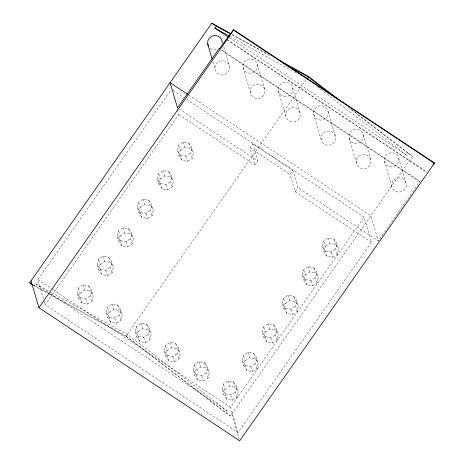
<?xml version="1.0" encoding="UTF-8"?>
<svg xmlns="http://www.w3.org/2000/svg" width="464" height="464" viewBox="0 0 464 464"><rect width="100%" height="100%" fill="white"/><g stroke="black" fill="none" stroke-linecap="round" stroke-linejoin="round"><path stroke-width="0.35" stroke-dasharray="2.32 1.74" d="M77.273 293.144L78.462 287.773L83.178 284.734L88.659 285.818L91.692 290.383L93.27 295.742L92.087 301.119L87.371 304.152L81.89 303.073L78.851 298.509L77.273 293.144L80.313 297.708L81.89 303.073M78.851 298.509L80.04 293.132L78.462 287.773M97.307 264.59L98.49 259.219L103.205 256.18L108.686 257.265L111.725 261.829L113.303 267.189L112.114 272.565L107.399 275.599L101.918 274.52L98.884 269.955L97.307 264.59L100.34 269.161L101.918 274.52M92.087 301.119L90.509 295.759L91.692 290.383M98.884 269.955L100.067 264.579L98.49 259.219M117.334 236.043L118.523 230.666L123.238 227.633L128.714 228.711L131.753 233.276L133.33 238.635L132.147 244.012L127.432 247.045L121.951 245.966L118.912 241.402L117.334 236.043L120.373 240.607L121.951 245.966M112.114 272.565L110.536 267.206L111.725 261.829M118.912 241.402L120.101 236.025L118.523 230.666M106.268 312.371L107.457 306.994L112.166 303.961L117.647 305.039L120.686 309.604L122.264 314.969L121.075 320.34L116.365 323.379L110.884 322.294L107.845 317.73L106.268 312.371L109.307 316.935L110.884 322.294M107.845 317.73L109.034 312.353L107.457 306.994M132.147 244.012L130.564 238.653L131.753 233.276M137.367 207.489L138.55 202.113L143.266 199.079L148.747 200.158L151.78 204.723L153.358 210.082L152.175 215.458L147.459 218.492L141.978 217.413L138.945 212.848L137.367 207.489L140.401 212.054L141.978 217.413M138.945 212.848L140.128 207.472L138.55 202.113M121.075 320.34L119.497 314.981L120.686 309.604M157.395 178.936L158.584 173.559L163.293 170.526L168.774 171.605L171.813 176.169L173.391 181.534L172.202 186.905L167.492 189.944L162.011 188.86L158.972 184.295L157.395 178.936L160.434 183.5L162.011 188.86M152.175 215.458L150.597 210.099L151.78 204.723M158.972 184.295L160.161 178.918L158.584 173.559M135.262 331.592L136.445 326.215L141.16 323.182L146.641 324.266L149.681 328.831L151.258 334.19L150.069 339.567L145.354 342.6L139.873 341.516L136.839 336.951L135.262 331.592L138.295 336.156L139.873 341.516M177.428 150.382L178.611 145.006L183.326 141.972L188.807 143.051L191.841 147.616L193.418 152.981L192.235 158.352L187.52 161.391L182.039 160.306L179.005 155.742L177.428 150.382L180.461 154.947L182.039 160.306M172.202 186.905L170.624 181.546L171.813 176.169M136.839 336.951L138.023 331.58L136.445 326.215M179.005 155.742L180.189 150.365L178.611 145.006M150.069 339.567L148.492 334.202L149.681 328.831M192.235 158.352L190.658 152.992L191.841 147.616M164.256 350.813L165.439 345.442L170.155 342.403L175.636 343.488L178.669 348.052L180.247 353.411L179.063 358.788L174.348 361.821L168.867 360.743L165.834 356.178L164.256 350.813L167.289 355.383L168.867 360.743M165.834 356.178L167.017 350.801L165.439 345.442M179.063 358.788L177.486 353.429L178.669 348.052M193.244 370.04L194.433 364.663L199.149 361.63L204.624 362.709L207.663 367.273L209.241 372.638L208.052 378.009L203.342 381.048L197.861 379.964L194.822 375.399L193.244 370.04L196.284 374.605L197.861 379.964M194.822 375.399L196.011 370.023L194.433 364.663M208.052 378.009L206.474 372.65L207.663 367.273M222.239 389.261L223.428 383.89L228.137 380.851L233.618 381.936L236.657 386.5L238.235 391.86L237.046 397.236L232.331 400.27L226.855 399.191L223.816 394.62L222.239 389.261L225.278 393.826L226.855 399.191M223.816 394.62L225.005 389.25L223.428 383.89M242.289 360.685L243.472 355.308L248.188 352.275L253.669 353.353L256.702 357.918L258.28 363.283L257.097 368.654L252.381 371.693L246.9 370.608L243.867 366.044L242.289 360.685L245.323 365.249L246.9 370.608M237.046 397.236L235.468 391.871L236.657 386.5M243.867 366.044L245.05 360.667L243.472 355.308M257.097 368.654L255.519 363.295L256.702 357.918M262.334 332.102L263.523 326.731L268.233 323.692L273.714 324.777L276.753 329.341L278.33 334.701L277.141 340.077L272.432 343.111L266.951 342.032L263.912 337.467L262.334 332.102L265.373 336.673L266.951 342.032M263.912 337.467L265.101 332.091L263.523 326.731M277.141 340.077L275.564 334.718L276.753 329.341M282.385 303.526L283.568 298.149L288.283 295.116L293.764 296.2L296.798 300.765L298.375 306.124L297.192 311.501L292.477 314.534L286.996 313.449L283.962 308.885L282.385 303.526L285.418 308.09L286.996 313.449M283.962 308.885L285.145 303.514L283.568 298.149M302.429 274.949L303.618 269.572L308.334 266.539L313.809 267.618L316.848 272.182L318.426 277.547L317.243 282.918L312.527 285.957L307.046 284.873L304.007 280.308L302.429 274.949L305.469 279.514L307.046 284.873M297.192 311.501L295.614 306.136L296.798 300.765M304.007 280.308L305.196 274.932L303.618 269.572M322.48 246.367L323.663 240.996L328.379 237.957L333.86 239.041L336.899 243.606L338.476 248.965L337.287 254.342L332.572 257.375L327.097 256.296L324.058 251.732L322.48 246.367L325.519 250.931L327.097 256.296M317.243 282.918L315.665 277.559L316.848 272.182M324.058 251.732L325.241 246.355L323.663 240.996M337.287 254.342L335.71 248.982L336.899 243.606M43.448 298.659L37.833 279.595L170.914 89.888M33.014 285.111L34.139 285.853L35.531 283.869L50.669 292.216M186.435 99.308L364.043 217.071L371.461 242.266L237.962 432.564L45.252 304.79L178.744 114.492L177.741 111.087M252.706 143.759L257.81 161.107L255.026 165.068L249.922 147.72L252.706 143.759L292.854 170.375L297.958 187.723L378.253 240.967L419.972 181.499L221.641 49.996M49.95 294.066L126.075 336.029L306.159 79.315M48.018 293.503L126.254 336.626L127.641 334.643L227.296 411.023L225.904 413.001L230.393 415.982L412.56 156.304L350.656 108.854M371.461 242.266L295.179 191.69L290.07 174.342L292.854 170.375M295.179 191.69L297.958 187.723M229.384 37.752L406.679 155.307L408.071 153.323L348.505 107.677M237.962 432.564L230.55 407.369L364.043 217.071M180.189 150.365L184.904 147.332L190.385 148.416L193.418 152.981M180.461 154.947L185.942 156.026L190.658 152.992M160.161 178.918L164.871 175.885L170.352 176.964L173.391 181.534M160.434 183.5L165.915 184.579L170.624 181.546M140.128 207.472L144.843 204.438L150.324 205.517L153.358 210.082M140.401 212.054L145.882 213.133L150.597 210.099M120.101 236.025L124.816 232.992L130.291 234.071L133.33 238.635M120.373 240.607L125.854 241.686L130.564 238.653M100.067 264.579L104.783 261.545L110.264 262.624L113.303 267.189M100.34 269.161L105.821 270.239L110.536 267.206M80.04 293.132L84.755 290.099L90.236 291.177L93.27 295.742M80.313 297.708L85.794 298.793L90.509 295.759M109.034 312.353L113.744 309.32L119.225 310.399L122.264 314.969M109.307 316.935L114.788 318.014L119.497 314.981M138.023 331.58L142.738 328.541L148.219 329.626L151.258 334.19M138.295 336.156L143.776 337.241L148.492 334.202M325.241 246.355L329.956 243.316L335.437 244.4L338.476 248.965M167.017 350.801L171.732 347.768L177.213 348.847L180.247 353.411M325.519 250.931L330.994 252.016L335.71 248.982M167.289 355.383L172.77 356.462L177.486 353.429M305.196 274.932L309.911 271.898L315.387 272.977L318.426 277.547M305.469 279.514L310.95 280.592L315.665 277.559M285.145 303.514L289.861 300.475L295.342 301.559L298.375 306.124M196.011 370.023L200.726 366.989L206.202 368.074L209.241 372.638M285.418 308.09L290.899 309.175L295.614 306.136M265.101 332.091L269.81 329.057L275.291 330.136L278.33 334.701M196.284 374.605L201.765 375.683L206.474 372.65M265.373 336.673L270.854 337.751L275.564 334.718M245.05 360.667L249.765 357.634L255.246 358.718L258.28 363.283M245.323 365.249L250.804 366.328L255.519 363.295M225.005 389.25L229.715 386.21L235.196 387.295L238.235 391.86M225.278 393.826L230.753 394.91L235.468 391.871M232.116 34.388L268.273 54.323M232.075 34.87L270.564 56.086M230.057 36.505L296.931 73.364M51.301 292.564L127.641 334.643M32.822 284.623L49.317 293.718M34.139 285.853L47.386 293.155M408.071 153.323L412.56 156.304M226.942 39.417L427.083 172.121M227.099 39.956L426.636 172.26M221.195 50.129L420.129 182.033M188.784 95.056L370.84 215.772L378.253 240.967M173.142 90.497L183.413 97.307M249.922 147.72L290.07 174.342M179.324 109.063L257.81 161.107M178.744 114.492L255.026 165.068M37.833 279.595L52.333 289.205M52.937 289.606L230.55 407.369M35.531 283.869L49.399 293.068M50.002 293.468L227.296 411.023M317.335 86.832L406.679 155.307M126.075 336.029L230.393 415.982M126.254 336.626L225.904 413.001M398.779 158.415A7.343 7.146 -16.4 0 1 389.099 166.576A7.343 7.146 -16.4 0 1 386.831 154.402A7.343 7.146 -16.4 0 1 398.779 158.415L406.191 183.611A7.343 7.146 -16.4 0 1 396.511 191.771A7.343 7.146 -16.4 0 1 394.249 179.597A7.343 7.146 -16.4 0 1 406.191 183.611M384.36 161.176L391.778 186.371M363.445 134.989A7.343 7.146 -16.4 0 1 353.765 143.15A7.343 7.146 -16.4 0 1 351.503 130.976A7.343 7.146 -16.4 0 1 363.445 134.989L370.864 160.184A7.343 7.146 -16.4 0 1 361.183 168.345A7.343 7.146 -16.4 0 1 358.916 156.171A7.343 7.146 -16.4 0 1 370.864 160.184M349.032 137.75L356.445 162.945M328.118 111.563A7.343 7.146 -16.4 0 1 318.437 119.724A7.343 7.146 -16.4 0 1 316.17 107.549A7.343 7.146 -16.4 0 1 328.118 111.563L335.53 136.758A7.343 7.146 -16.4 0 1 325.85 144.919A7.343 7.146 -16.4 0 1 323.588 132.745A7.343 7.146 -16.4 0 1 335.53 136.758M313.699 114.33L321.117 139.525M292.784 88.137A7.343 7.146 -16.4 0 1 283.104 96.297A7.343 7.146 -16.4 0 1 280.842 84.123A7.343 7.146 -16.4 0 1 292.784 88.137L300.202 113.332A7.343 7.146 -16.4 0 1 290.522 121.493A7.343 7.146 -16.4 0 1 288.254 109.318A7.343 7.146 -16.4 0 1 300.202 113.332M333.86 239.041L335.437 244.4M328.379 237.957L329.956 243.316M330.994 252.016L332.572 257.375M278.371 90.903L285.783 116.099M257.456 64.711A7.343 7.146 -16.4 0 1 247.776 72.871A7.343 7.146 -16.4 0 1 245.508 60.697A7.343 7.146 -16.4 0 1 257.456 64.711L264.869 89.906A7.343 7.146 -16.4 0 1 255.188 98.066A7.343 7.146 -16.4 0 1 252.926 85.892A7.343 7.146 -16.4 0 1 264.869 89.906M313.809 267.618L315.387 272.977M308.334 266.539L309.911 271.898M310.95 280.592L312.527 285.957M243.037 67.477L250.456 92.672M223.729 46.736L229.541 66.48A7.343 7.146 -16.4 0 1 219.861 74.64A7.343 7.146 -16.4 0 1 217.593 62.466A7.343 7.146 -16.4 0 1 229.541 66.48M293.764 296.2L295.342 301.559M288.283 295.116L289.861 300.475M290.899 309.175L292.477 314.534M212.918 61.753L215.122 69.246M273.714 324.777L275.291 330.136M268.233 323.692L269.81 329.057M270.854 337.751L272.432 343.111M253.669 353.353L255.246 358.718M188.807 143.051L190.385 148.416M176.941 108.361L177.544 110.403M248.188 352.275L249.765 357.634M250.804 366.328L252.381 371.693M183.326 141.972L184.904 147.332M185.942 156.026L187.52 161.391M233.618 381.936L235.196 387.295M168.774 171.605L170.352 176.964M228.137 380.851L229.715 386.21M230.753 394.91L232.331 400.27M163.293 170.526L164.871 175.885M165.915 184.579L167.492 189.944M231.78 413.998L239.064 438.741M204.624 362.709L206.202 368.074M199.149 361.63L200.726 366.989M201.765 375.683L203.342 381.048M148.747 200.158L150.324 205.517M143.266 199.079L144.843 204.438M145.882 213.133L147.459 218.492M175.636 343.488L177.213 348.847M170.155 342.403L171.732 347.768M172.77 356.462L174.348 361.821M128.714 228.711L130.291 234.071M123.238 227.633L124.816 232.992M125.854 241.686L127.432 247.045M146.641 324.266L148.219 329.626M141.16 323.182L142.738 328.541M143.776 337.241L145.354 342.6M108.686 257.265L110.264 262.624M117.647 305.039L119.225 310.399M103.205 256.18L104.783 261.545M105.821 270.239L107.399 275.599M112.166 303.961L113.744 309.32M114.788 318.014L116.365 323.379M88.659 285.818L90.236 291.177M83.178 284.734L84.755 290.099M85.794 298.793L87.371 304.152M44.248 301.385L45.252 304.79M216.224 49.694A7.343 7.146 -16.4 0 1 209.757 47.833"/><path stroke-width="0.7" d="M32.457 284.739L29.65 282.878L211.816 23.2L230.846 33.692M228.781 37.352L214.913 28.159L216.305 26.175L230.817 34.174M31.042 280.894L38.93 307.696L239.673 440.8L434.35 163.282L434.194 162.748L233.45 29.644L219.385 48.929L219.228 48.395L177.515 107.863L170.097 82.667L187.578 94.262M38.93 307.696L233.607 30.183L233.45 29.644M307.029 78.932L308.415 76.949L334.764 97.138M432.964 164.494L434.194 162.748M279.061 60.262L308.241 76.351L340.338 100.949M282.547 62.692L308.415 76.949M214.913 28.159L229.425 36.157M29.65 282.878L31.552 283.927M233.607 30.183L434.35 163.282M211.816 23.2L216.305 26.175M207.71 44.051L212.118 59.032M208.29 45.82A7.343 7.146 -16.4 0 1 213.608 35.641A7.343 7.146 -16.4 0 1 222.215 43.152"/></g></svg>
